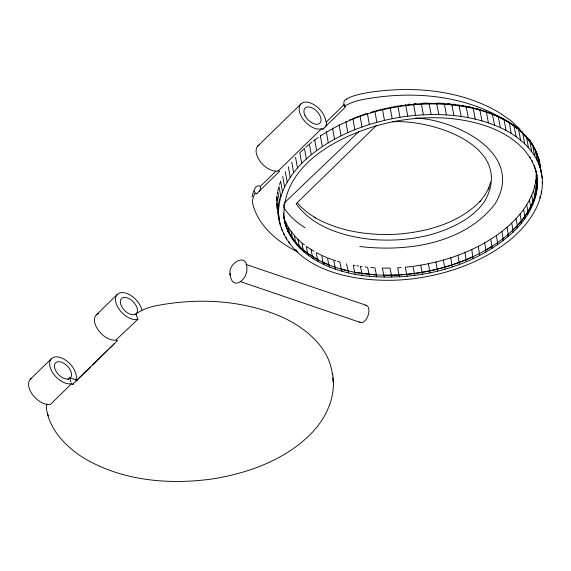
<?xml version="1.0" encoding="UTF-8"?>
<svg xmlns="http://www.w3.org/2000/svg" width="571" height="571" viewBox="0 0 571 571"><rect width="100%" height="100%" fill="white"/><g stroke="black" fill="none" stroke-linecap="round" stroke-linejoin="round"><path stroke-width="0.86" d="M230.042 273.445C228.222 263.295 246.8 252.204 246.893 267.72C248.107 280.268 231.226 291.981 230.042 273.445L230.056 274.13M276.635 200.25L276.835 197.009M279.326 221.063C274.722 194.804 291.76 170.436 311.302 154.734C336.669 134.363 368.074 122.608 399.95 117.298C433.482 112.094 469.119 113.6 500.432 127.683C521.045 136.919 540.43 154.898 542.286 178.609C544.192 205.788 525.084 229.128 504.357 244.324C477.741 263.659 445.673 274.544 413.233 278.741C363.077 285.086 284.101 273.994 277.57 211.263M252.096 196.852L253.503 190.835M283.466 206.038L283.616 204.447M413.904 266.207C445.366 261.782 476.442 250.812 501.902 231.469C520.516 217.137 537.29 195.839 536.219 171.143L537.061 175.868M512.922 232.311C528.51 217.644 540.816 196.146 536.483 174.105C539.759 195.603 527.711 216.131 512.587 230.427L512.922 232.311C474.644 267.107 420.249 280.568 369.473 276.307C333.485 273.259 287.37 255.216 283.509 213.925M277.199 194.376L277.449 192.741M536.761 189.401L537.068 187.788L535.798 180.707M277.706 191.107L278.52 187.83M490.625 181.885L488.376 189.272L488.919 187.623L485.072 194.897L479.711 201.863L480.639 200.742C458.934 223.34 426.794 232.012 396.41 234.253C368.195 235.666 338.931 231.334 314.129 217.187L315.47 217.929L307.169 212.333L300.16 206.152L297.355 202.812M90.247 367.339L77.006 380.25L75.864 379.915L76.164 378.944A16.445 9.55 45.7 0 0 61.589 357.988A16.445 9.55 45.7 0 0 50.562 368.466A16.445 9.55 45.7 0 0 71.068 383.791L71.682 383.633L72.431 384.497A17.772 10.321 45.7 0 0 73.523 384.126M279.49 184.554L280.325 182.099M533.278 201.484L534.799 197.459L533.528 190.379M76.635 381.171L77.006 380.25M531.708 195.211L532.979 202.291L530.709 207.095L525.313 215.888M275.9 171.193L260.455 186.31C255.922 184.205 253.096 189.436 255.109 193.205L254.773 193.74A34.603 21.206 -10.7 0 0 253.103 205.289C259.255 226.851 278.041 242.247 297.498 251.811M523.593 209.471L524.863 216.559L518.475 224.41M516.07 218.622L517.34 225.702L507.876 234.695L508.219 236.58M537.068 187.788L536.554 188.294L536.897 190.186M257.557 146.283L301.467 103.451M30.47 379.123L51.554 358.552M96.363 314.842L117.448 294.272M325.463 126.948A17.323 10.064 45.7 0 0 326.576 122.451L326.526 121.801L344.313 104.45M259.448 144.798A16.445 9.55 45.7 0 0 259.391 160.315A16.445 9.55 45.7 0 0 276.914 171.107L278.37 170.829L321.416 128.832L323.129 129.06A17.323 10.064 45.7 0 0 324.035 128.496M255.109 193.205L256.6 193.712L279.597 171.271L278.37 170.829M322.672 129.253L345.683 106.798L344.342 106.342C343.571 103.858 343.242 99.918 346.533 99.204M67.992 379.651L69.997 377.688M71.682 383.633L54.859 400.043A36.244 9.329 -33.3 0 0 51.304 403.79L49.984 404.361A16.445 9.55 45.7 0 1 32.354 394.375A16.445 9.55 45.7 0 1 31.426 378.395M98.44 313.579A16.445 9.55 45.7 0 0 97.677 329.267A16.445 9.55 45.7 0 0 115.877 340.08L137.939 319.253L136.662 316.091L136.483 313.4A10.556 6.131 45.7 0 0 128.882 298.554A10.556 6.131 45.7 0 0 121.28 305.77A10.556 6.131 45.7 0 0 135.919 313.929L136.512 313.543A34.603 21.206 -10.7 0 1 155.005 305.985C197.238 297.527 242.539 299.782 282.317 317.162C305.671 327.99 329.267 347.189 332.372 374.355M72.331 384.511L117.191 340.83M92.766 364.876L107.898 350.116M109.154 348.881L114.2 343.963M376.396 125.449L296.106 203.783C313.429 227.858 344.52 236.565 372.67 239.542C404.425 241.983 437.786 236.879 465.115 219.778A75.957 46.551 -10.7 0 0 485.079 200.578C514.728 146.04 432.604 119.225 392.277 121.794M284.222 203.033L359.188 131.337M70.247 378.002L70.59 377.681A10.556 6.131 45.7 0 0 63.345 363.02A10.556 6.131 45.7 0 0 55.08 369.33A10.556 6.131 45.7 0 0 69.362 378.616L69.862 377.824L75.864 379.915M534.799 197.459L534.299 197.923L534.634 199.807M532.979 202.291L532.486 202.726L532.822 204.618M471.774 249.527L472.831 256.793C436.144 273.452 394.368 279.44 354.62 272.288L353.349 265.208L355.112 265.501M305.671 147.325L309.403 144.113L311.302 154.734M479.711 255.48L478.348 246.315M524.863 216.559L524.406 216.93L524.749 218.814M503.151 240.705L502.815 238.821L508.254 234.403L506.984 227.322M486.007 252.075L485.671 250.184L491.988 246.344L490.725 239.263M517.34 225.702L516.919 226.03L517.262 227.922M310.067 143.599L312.066 142.043M313.4 141.008L318.268 137.497M491.988 246.344L485.671 250.184M512.587 230.427L512.986 230.12L511.716 223.04M507.876 234.695L508.254 234.403M497.748 244.674L496.47 235.452M502.815 238.821L503.165 238.55L501.902 231.469M497.412 242.782L503.165 238.55M134.863 314.735L135.791 314.057M497.741 242.532L491.688 246.579L492.031 248.464M344.342 106.342L344.406 106.299A34.603 21.206 -10.7 0 1 361.143 99.882C407.994 90.682 459.362 93.88 501.474 117.94L502.894 118.932M322.294 146.626L320.395 136.005C354.684 113.6 396.16 103.287 436.922 103.965C468.984 105.021 503.786 112.78 526.526 137.033L528.425 147.653M479.376 253.595L485.942 249.97L484.672 242.889M346.361 99.097C353.228 95.214 361.108 93.865 368.752 92.431C412.348 85.928 459.312 89.561 498.112 111.945L510.717 120.524L520.124 129.246M479.619 253.396L472.831 256.793L473.166 258.677M473.038 256.607C445.144 269.376 414.353 275.636 383.698 275.179L382.434 268.099L390.014 268.099L391.792 277.163M349.738 119.839L351.286 119.182M256.6 193.712L257.057 193.526M353.635 118.226L359.223 116.12M321.416 128.832L319.967 129.11A16.445 9.55 45.7 0 1 300.439 114.65A16.445 9.55 45.7 0 1 308.54 102.409A16.445 9.55 45.7 0 1 325.698 120.445L325.813 121.566L326.526 121.801M370.7 112.373L374.862 111.145L376.846 122.315M137.939 319.253L136.961 319.503A16.445 9.55 45.7 0 1 117.169 305.878A16.445 9.55 45.7 0 1 124.221 292.745A16.445 9.55 45.7 0 1 141.951 310.21M375.711 110.924L381.628 109.411M389.322 107.712L382.477 109.197L384.461 120.374M516.441 128.218L517.083 128.147L513.9 125.706M408.251 104.35L409.985 104.165M516.091 136.712L514 125.527C478.02 101.353 431.569 99.782 390.179 107.526L392.177 118.697M401.078 267.542L397.659 267.799L399.4 276.871M414.318 103.736L416.045 103.615M524.142 135.591C530.873 138.318 533.871 147.825 537.133 153.999L539.031 164.619M422.947 103.194L427.244 103.058M437.465 103.073L442.511 103.294M370.865 267.492L374.133 267.749M376.796 276.878L376.46 274.994L354.962 272.403L341.187 269.141L339.916 262.06L337.54 261.318M447.493 103.644L449.969 103.851M361.985 266.557L360.38 266.364L362.3 275.436M365.19 266.942L366.789 267.135M453.246 104.186L455.672 104.486M415.574 117.954C456.315 119.874 525.677 153.842 495 203.933C464.116 243.967 407.052 252.154 359.73 246.494M507.812 121.53L508.804 121.866L509.318 122.851L511.216 133.471M356.868 265.786L358.624 266.079M461.282 105.285L463.645 105.678M467.742 106.442L473.173 107.94L475.229 119.111M528.089 139.524L529.246 140.009L529.824 141.051L531.729 151.672M348.503 272.859L348.167 270.975L341.187 269.141M476.264 108.419L479.861 109.682L481.931 120.859M533.343 147.925L534.934 148.967L537.133 153.999M335.948 260.819L333.571 260.076L335.612 269.184M329.224 265.058L322.979 262.41L321.709 255.33L316.248 252.589L317.519 259.669L329.224 265.058L329.56 266.95M348.167 270.975L346.518 263.773M334.834 267.157L341.594 269.269L341.929 271.154M322.979 262.41L323.471 262.567L323.807 264.459M354.62 272.288L355.298 274.287M318.375 261.725L318.033 259.834L307.626 253.481L299.225 246.436L297.962 239.356L294.957 236.187M246.044 264.43L366.518 305.421M240.826 281.76L360.458 322.465M489.875 112.715L491.417 113.286M332.807 259.798L327.49 257.835L328.76 264.915L335.27 267.292M299.225 246.436L308.19 253.681L318.033 259.834M376.46 274.994L374.947 267.813M322.437 255.644L326.769 257.521M383.698 275.179L384.247 277.171M285.514 225.816L286.178 226.145C289.083 233.932 293.929 240.862 299.832 246.672L300.168 248.556M502.009 118.069L508.804 121.866M503.158 118.611L504.093 119.839L505.992 130.459M307.041 246.858L314.057 251.311M521.751 131.88L526.526 137.033M485.664 111.074L486.478 112.251L488.376 122.872M508.354 121.609L518.147 128.532L522.615 132.622L524.713 143.813M305.085 227.815C296.606 222.447 288.676 215.645 283.509 206.945M535.983 152.55C540.245 158.452 539.759 167.003 541.665 173.862M537.518 157.089L538.674 158.567L542.286 178.609M520.595 140.159L518.504 128.975L513.193 124.821L514 125.527M302.594 243.467L304.471 244.93M522.615 132.622L517.669 128.254L518.504 128.975M519.41 130.209L521.152 131.758M297.962 239.356L301.966 242.982L303.23 250.062L303.815 250.276L304.157 252.161M523.6 133.785L532.7 145.227L534.599 155.847M524.828 135.555L526.455 137.54M525.955 136.005L526.326 136.462M283.537 216.473C285.643 223.554 289.597 229.956 294.358 235.552L295.628 242.632L296.249 242.882L296.585 244.773M293.508 239.977L291.531 237.272M539.152 162.128L540.28 167.196M117.091 340.844L116.484 339.923M539.773 166.868L540.173 167.396L538.467 157.981M498.048 116.091L500.432 127.683M492.181 113.572L494.55 125.149M529.246 140.009L532.7 145.227M528.725 139.681L532.115 144.17L535.141 149.545L537.04 160.173M536.826 175.989L535.541 169.501L535.876 171.393C529.595 147.889 507.276 133.093 485.379 125.741C455.058 115.706 422.105 115.806 391.021 122.101C344.97 132.208 280.097 162.785 284.165 218.936L283.83 217.044M290.61 235.894L289.69 234.51L290.339 234.802L290.682 236.687M466.015 106.078L468.306 117.64M458.913 104.893L461.175 116.448M288.919 233.082L287.377 230.227L288.041 230.534L288.376 232.426M534.877 149.224L538.068 157.475M436.629 103.037L438.821 114.593M428.964 103.001L431.141 114.55M534.37 165.754L535.305 168.752M284.779 221.641L286.521 228.036M70.897 382.063L69.905 378.288M48.307 415.924L46.965 411.391A34.603 21.206 -10.7 0 1 46.858 404.225M47.407 413.732C52.396 433.061 67.756 447.992 84.173 458.313L85.529 459.055C124.328 481.439 171.293 485.072 214.882 478.569C251.026 472.338 287.691 458.641 313.265 431.369C327.461 415.916 336.426 394.497 332.543 373.348M451.825 104.372L453.866 115.542M444.374 103.751L446.408 114.921M405.653 104.621L407.758 116.177M421.362 103.636L423.382 114.807M413.568 104.179L415.581 115.349M397.866 105.735L399.95 117.298M542.157 181.792L542.45 183.427M541.094 191.556L541.387 193.191M536.968 178.78L537.311 180.664M536.24 175.904L537.083 180.629M539.866 196.474L540.159 198.108M534.249 165.633L534.47 166.889M536.997 183.512L537.332 185.404M532.279 160.608L532.615 162.499M530.088 156.975L530.309 158.238M534.891 185.539L536.019 191.835M535.655 193.105L535.991 194.989M529.438 200.014L530.709 207.095L530.231 207.509L530.566 209.4M526.733 204.775L527.997 211.855L527.533 212.248L527.868 214.139M520.038 214.096L521.302 221.177L520.866 221.527L521.202 223.418M464.965 252.51L466.393 261.654M457.949 255.266L459.412 264.394M450.762 257.771L452.253 266.885M443.417 260.026L444.945 269.127M435.944 262.01L437.507 271.111M428.371 263.731L429.97 272.824M420.734 265.18L422.369 274.258M414.717 275.415L413.047 266.336L405.346 267.214L407.052 276.285M369.344 124.528L367.367 113.351L360.015 115.813L361.993 126.998M354.805 129.71L352.842 118.525M347.818 132.658L345.855 121.48M369.473 276.307L367.588 267.235M341.044 135.841L339.088 124.656M334.52 139.238L332.572 128.047M328.261 142.836L326.319 131.644M314.735 139.981L316.634 150.601M306.32 159.024L304.422 148.396L299.804 152.821L301.709 163.442M295.571 157.36L297.477 167.981M313.272 258.756L312.937 256.871L312.394 256.686L311.124 249.606M308.526 255.565L308.19 253.681L307.626 253.481L306.356 246.401M291.738 162L293.637 172.628M288.312 166.732L290.211 177.353M285.307 171.536L287.206 182.156M295.985 249.477L296.278 251.112M282.738 176.389L284.636 187.01M293.415 240.805L293.08 238.921L292.445 238.649L291.181 231.569M280.604 181.285L282.509 191.906M288.426 227.429L289.554 233.725M286.114 223.147L287.242 229.442M288.969 241.619L289.261 243.253M278.926 186.196L280.832 196.817M283.459 212.997L283.68 214.261M284.244 218.736L285.372 225.031M286.1 237.443L286.392 239.078M277.849 191.927L279.604 201.727M278.841 206.631L276.942 196.01L276.642 200.871L278.541 211.498M283.659 233.118L283.951 234.752M281.517 227.85L281.96 230.299M280.411 225.731L276.721 203.283M277.106 207.437L277.313 209.022M277.22 208.858L276.792 205.068M332.636 377.695L332.972 381.878M260.455 186.31L260.504 186.917A17.323 10.064 45.7 0 1 259.391 191.406M320.352 135.434L320.395 136.005M230.063 274.444L230.084 275.265M365.511 305.242A9.043 4.846 -71.2 0 1 368.002 315.72A9.043 4.846 -71.2 0 1 359.587 321.908M305.007 115.542A10.556 6.131 45.7 0 0 319.86 123.172A10.556 6.131 45.7 0 0 312.615 108.14A10.556 6.131 45.7 0 0 305.007 115.542"/></g></svg>
